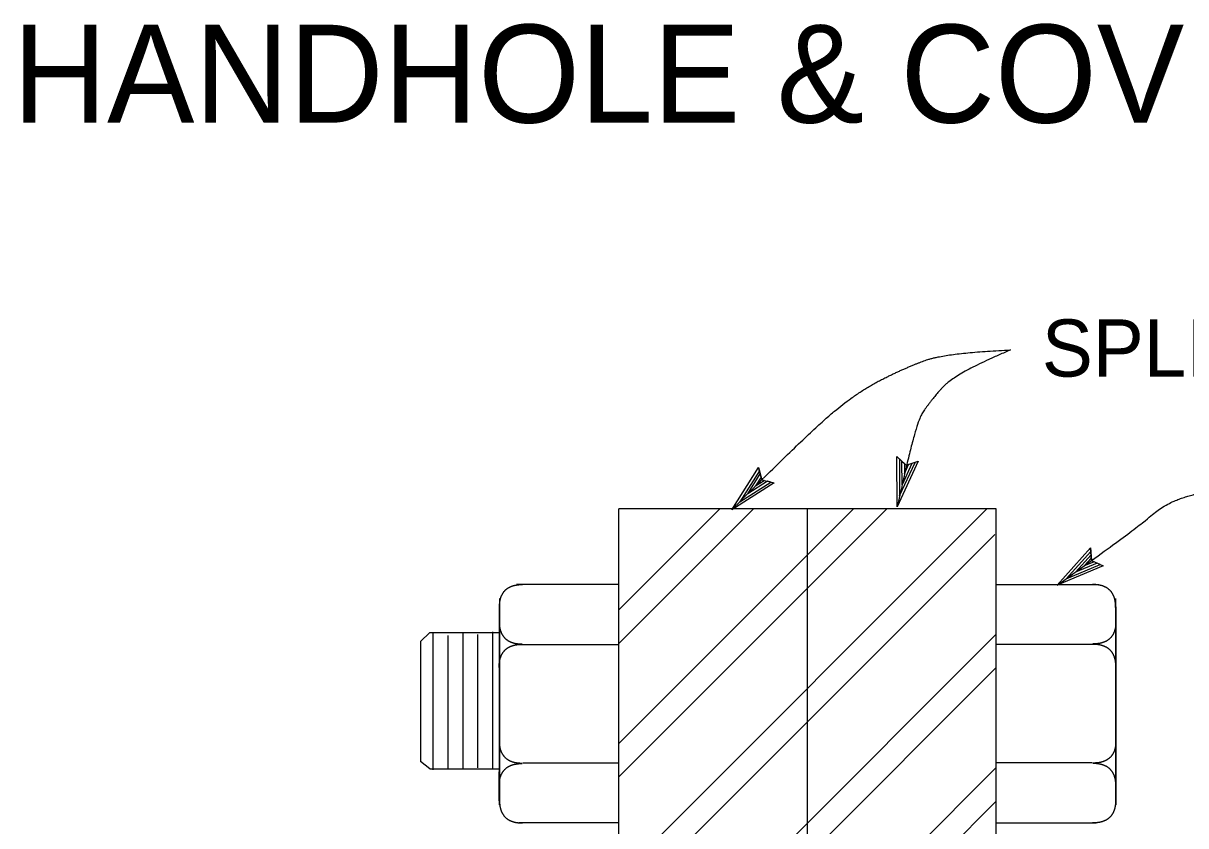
# Model space of a CAD drawing. Extents: x -894 to 866, y -476 to 714.
# Drawn here: x -611.4 to -469, y -224.7 to -126.4 of the extents above; entities that cross this region are included whole.
import ezdxf

# ---------------------------------------------------------------- set-up
doc = ezdxf.new("R2010")
doc.units = 0
for name, color, linetype in [('56 Stage 3 Anno', 7, 'Continuous'), ('57 Undefined', 7, 'Continuous'), ('59 Sndwall Anno', 7, 'Continuous'), ('60 Nongeo Data', 7, 'Continuous')]:
    doc.layers.add(name, color=color, linetype=linetype)

msp = doc.modelspace()

# ---------------------------------------------------------------- linework, layer by layer
at = {"layer": '56 Stage 3 Anno'}
for p, q in [((-521.32, -180.83), (-521.32, -180.83)), ((-504.38, -179.51), (-504.38, -179.51)), ((-501.77, -180.07), (-501.77, -180.07)), ((-519.43, -182.72), (-519.43, -182.72)), ((-524.62, -186.01), (-524.62, -186.01)), ((-504.33, -185.66), (-504.33, -185.66)), ((-480.65, -190.7), (-480.65, -190.7)), ((-479.1, -192.87), (-479.1, -192.87)), ((-484.76, -195.27), (-484.76, -195.27))]:
    msp.add_line(p, q, dxfattribs=at)
for points in [[(-519.43, -182.72), (-524.62, -186.01), (-521.32, -180.83), (-521.22, -181.23), (-523.64, -185.03), (-519.83, -182.62), (-520.23, -182.52), (-522.66, -184.06), (-521.12, -181.63), (-521.02, -182.04), (-521.69, -183.09), (-520.63, -182.42), (-520.94, -182.34), (-521.32, -180.83), (-520.94, -182.34)], [(-501.77, -180.07), (-504.33, -185.66), (-504.38, -179.51), (-504.08, -179.8), (-504.05, -184.3), (-502.16, -180.21), (-502.55, -180.34), (-503.75, -182.96), (-503.77, -180.08), (-503.47, -180.36), (-503.46, -181.61), (-502.94, -180.47), (-503.25, -180.57), (-504.38, -179.51), (-503.25, -180.57)], [(-479.1, -192.87), (-484.76, -195.27), (-480.65, -190.7), (-480.62, -191.11), (-483.63, -194.46), (-479.48, -192.71), (-479.86, -192.54), (-482.51, -193.67), (-480.59, -191.52), (-480.56, -191.94), (-481.39, -192.86), (-480.24, -192.38), (-480.53, -192.25), (-480.65, -190.7), (-480.53, -192.25)]]:
    msp.add_lwpolyline(points, close=True, dxfattribs=at)
for points in [[(-524.62, -186.01), (-515.01, -176.4), (-508.96, -171.42), (-503.27, -168.57), (-498.29, -166.79), (-490.46, -166.44)], [(-490.46, -166.44), (-497.22, -169.28), (-500.42, -172.84), (-502.2, -175.69), (-504.33, -185.66)], [(-484.76, -195.27), (-474.8, -188.15), (-471.6, -185.3), (-467.33, -183.88), (-463.06, -183.17), (-459.14, -184.23)]]:
    msp.add_open_spline(points, degree=2, dxfattribs=at)
at = {"layer": '59 Sndwall Anno'}
for p, q in [((-538.46, -231), (-493.35, -185.89)), ((-538.46, -198.29), (-526.06, -185.89)), ((-538.46, -202.38), (-521.97, -185.89)), ((-538.46, -214.65), (-509.71, -185.89)), ((-538.46, -218.74), (-505.62, -185.89)), ((-538.46, -235.09), (-492.4, -189.03)), ((-538.46, -247.51), (-492.2, -201.26)), ((-538.46, -251.6), (-492.2, -205.34)), ((-538.46, -263.87), (-492.2, -217.61)), ((-538.46, -267.96), (-492.2, -221.7))]:
    msp.add_line(p, q, dxfattribs=at)
at = {"layer": '60 Nongeo Data'}
for p, q in [((-492.2, -185.89), (-538.46, -185.89)), ((-538.46, -311.4), (-538.46, -185.89)), ((-515.33, -311.4), (-515.33, -185.89)), ((-492.2, -311.4), (-492.2, -185.89)), ((-538.46, -195.17), (-550.99, -195.17)), ((-492.2, -195.17), (-479.66, -195.17)), ((-553.12, -197.89), (-553.12, -201.45)), ((-553.08, -196.89), (-553.08, -222.22)), ((-477.58, -196.89), (-477.58, -222.22)), ((-477.54, -197.89), (-477.54, -201.45)), ((-561.6, -201.06), (-562.77, -202.16)), ((-562.77, -202.16), (-562.77, -216.86)), ((-561.6, -201.06), (-553.17, -201.06)), ((-561.25, -201.16), (-561.25, -217.86)), ((-559.42, -201.4), (-559.42, -217.73)), ((-557.58, -201.06), (-557.58, -217.76)), ((-555.75, -201.3), (-555.75, -217.63)), ((-553.91, -200.96), (-553.91, -217.8)), ((-553.12, -201.45), (-553.12, -222.15)), ((-477.54, -201.45), (-477.54, -222.15)), ((-550.37, -202.52), (-538.46, -202.52)), ((-480.29, -202.52), (-492.2, -202.52)), ((-561.6, -217.76), (-562.77, -216.86)), ((-561.6, -217.76), (-553.17, -217.76)), ((-550.2, -217.04), (-538.46, -217.04)), ((-480.45, -217.04), (-492.2, -217.04)), ((-553.12, -221.67), (-553.12, -218.11)), ((-477.54, -221.67), (-477.54, -218.11)), ((-538.46, -224.39), (-550.7, -224.39)), ((-492.2, -224.39), (-479.95, -224.39))]:
    msp.add_line(p, q, dxfattribs=at)
for points in [[(-553.08, -198.01), (-553.08, -197.9), (-553.08, -197.79), (-553.07, -197.69), (-553.06, -197.59), (-553.05, -197.49), (-553.04, -197.39), (-553.03, -197.3), (-553.01, -197.2), (-553, -197.11), (-552.98, -197.02), (-552.95, -196.93), (-552.93, -196.85), (-552.9, -196.77), (-552.88, -196.69), (-552.85, -196.61), (-552.81, -196.53), (-552.78, -196.46), (-552.74, -196.38), (-552.7, -196.32), (-552.66, -196.25), (-552.62, -196.18), (-552.57, -196.12), (-552.53, -196.05), (-552.48, -196), (-552.43, -195.94), (-552.37, -195.88), (-552.32, -195.83), (-552.26, -195.78), (-552.2, -195.73), (-552.14, -195.68), (-552.07, -195.63), (-552.01, -195.59), (-551.94, -195.55), (-551.87, -195.51), (-551.8, -195.48), (-551.72, -195.44), (-551.65, -195.41), (-551.57, -195.38), (-551.49, -195.35), (-551.41, -195.32), (-551.32, -195.3), (-551.23, -195.28), (-551.14, -195.26), (-551.05, -195.24), (-550.96, -195.23), (-550.87, -195.21), (-550.77, -195.2), (-550.67, -195.19), (-550.56, -195.18), (-550.46, -195.18), (-550.36, -195.18), (-550.25, -195.17)], [(-477.58, -198.01), (-477.58, -197.9), (-477.58, -197.79), (-477.59, -197.69), (-477.59, -197.59), (-477.6, -197.49), (-477.61, -197.39), (-477.63, -197.3), (-477.64, -197.2), (-477.66, -197.11), (-477.68, -197.02), (-477.7, -196.93), (-477.73, -196.85), (-477.75, -196.77), (-477.78, -196.69), (-477.81, -196.61), (-477.84, -196.53), (-477.88, -196.46), (-477.92, -196.38), (-477.95, -196.32), (-477.99, -196.25), (-478.04, -196.18), (-478.08, -196.12), (-478.13, -196.05), (-478.18, -196), (-478.23, -195.94), (-478.28, -195.88), (-478.34, -195.83), (-478.4, -195.78), (-478.46, -195.73), (-478.52, -195.68), (-478.58, -195.63), (-478.65, -195.59), (-478.72, -195.55), (-478.79, -195.51), (-478.86, -195.48), (-478.93, -195.44), (-479.01, -195.41), (-479.09, -195.38), (-479.17, -195.35), (-479.25, -195.32), (-479.34, -195.3), (-479.42, -195.28), (-479.51, -195.26), (-479.6, -195.24), (-479.7, -195.23), (-479.79, -195.21), (-479.89, -195.2), (-479.99, -195.19), (-480.09, -195.18), (-480.19, -195.18), (-480.3, -195.18), (-480.41, -195.17)], [(-553.12, -199.62), (-553.11, -199.73), (-553.11, -199.84), (-553.11, -199.94), (-553.1, -200.04), (-553.09, -200.14), (-553.08, -200.24), (-553.06, -200.33), (-553.05, -200.43), (-553.03, -200.52), (-553.01, -200.61), (-552.99, -200.69), (-552.97, -200.78), (-552.94, -200.86), (-552.91, -200.94), (-552.88, -201.02), (-552.85, -201.1), (-552.81, -201.17), (-552.78, -201.25), (-552.74, -201.31), (-552.7, -201.38), (-552.66, -201.45), (-552.61, -201.51), (-552.56, -201.58), (-552.51, -201.63), (-552.46, -201.69), (-552.41, -201.75), (-552.35, -201.8), (-552.29, -201.85), (-552.24, -201.9), (-552.17, -201.95), (-552.11, -201.99), (-552.04, -202.04), (-551.98, -202.08), (-551.91, -202.12), (-551.83, -202.15), (-551.76, -202.19), (-551.68, -202.22), (-551.6, -202.25), (-551.52, -202.28), (-551.44, -202.31), (-551.36, -202.33), (-551.27, -202.35), (-551.18, -202.37), (-551.09, -202.39), (-550.99, -202.4), (-550.9, -202.42), (-550.8, -202.43), (-550.7, -202.44), (-550.6, -202.45), (-550.5, -202.45), (-550.39, -202.45), (-550.28, -202.46)], [(-477.54, -199.62), (-477.54, -199.73), (-477.54, -199.84), (-477.55, -199.94), (-477.56, -200.04), (-477.57, -200.14), (-477.58, -200.24), (-477.59, -200.33), (-477.61, -200.43), (-477.62, -200.52), (-477.64, -200.61), (-477.67, -200.69), (-477.69, -200.78), (-477.72, -200.86), (-477.74, -200.94), (-477.78, -201.02), (-477.81, -201.1), (-477.84, -201.17), (-477.88, -201.25), (-477.92, -201.31), (-477.96, -201.38), (-478, -201.45), (-478.05, -201.51), (-478.09, -201.58), (-478.14, -201.63), (-478.19, -201.69), (-478.25, -201.75), (-478.3, -201.8), (-478.36, -201.85), (-478.42, -201.9), (-478.48, -201.95), (-478.55, -201.99), (-478.61, -202.04), (-478.68, -202.08), (-478.75, -202.12), (-478.82, -202.15), (-478.9, -202.19), (-478.97, -202.22), (-479.05, -202.25), (-479.13, -202.28), (-479.22, -202.31), (-479.3, -202.33), (-479.39, -202.35), (-479.48, -202.37), (-479.57, -202.39), (-479.66, -202.4), (-479.76, -202.42), (-479.85, -202.43), (-479.95, -202.44), (-480.06, -202.45), (-480.16, -202.45), (-480.26, -202.45), (-480.37, -202.46)], [(-553.12, -205.34), (-553.11, -205.23), (-553.11, -205.12), (-553.11, -205.02), (-553.1, -204.92), (-553.09, -204.82), (-553.08, -204.72), (-553.06, -204.63), (-553.05, -204.53), (-553.03, -204.44), (-553.01, -204.36), (-552.99, -204.27), (-552.97, -204.18), (-552.94, -204.1), (-552.91, -204.02), (-552.88, -203.94), (-552.85, -203.86), (-552.81, -203.79), (-552.78, -203.72), (-552.74, -203.65), (-552.7, -203.58), (-552.66, -203.51), (-552.61, -203.45), (-552.56, -203.39), (-552.51, -203.33), (-552.46, -203.27), (-552.41, -203.21), (-552.35, -203.16), (-552.29, -203.11), (-552.24, -203.06), (-552.17, -203.01), (-552.11, -202.97), (-552.04, -202.93), (-551.98, -202.88), (-551.91, -202.85), (-551.83, -202.81), (-551.76, -202.78), (-551.68, -202.74), (-551.6, -202.71), (-551.52, -202.68), (-551.44, -202.66), (-551.36, -202.63), (-551.27, -202.61), (-551.18, -202.59), (-551.09, -202.57), (-550.99, -202.56), (-550.9, -202.54), (-550.8, -202.53), (-550.7, -202.52), (-550.6, -202.52), (-550.5, -202.51), (-550.39, -202.51), (-550.28, -202.51)], [(-477.54, -205.34), (-477.54, -205.23), (-477.54, -205.12), (-477.55, -205.02), (-477.56, -204.92), (-477.57, -204.82), (-477.58, -204.72), (-477.59, -204.63), (-477.61, -204.53), (-477.62, -204.44), (-477.64, -204.36), (-477.67, -204.27), (-477.69, -204.18), (-477.72, -204.1), (-477.74, -204.02), (-477.78, -203.94), (-477.81, -203.86), (-477.84, -203.79), (-477.88, -203.72), (-477.92, -203.65), (-477.96, -203.58), (-478, -203.51), (-478.05, -203.45), (-478.09, -203.39), (-478.14, -203.33), (-478.19, -203.27), (-478.25, -203.21), (-478.3, -203.16), (-478.36, -203.11), (-478.42, -203.06), (-478.48, -203.01), (-478.55, -202.97), (-478.61, -202.93), (-478.68, -202.88), (-478.75, -202.85), (-478.82, -202.81), (-478.9, -202.78), (-478.97, -202.74), (-479.05, -202.71), (-479.13, -202.68), (-479.22, -202.66), (-479.3, -202.63), (-479.39, -202.61), (-479.48, -202.59), (-479.57, -202.57), (-479.66, -202.56), (-479.76, -202.54), (-479.85, -202.53), (-479.95, -202.52), (-480.06, -202.52), (-480.16, -202.51), (-480.26, -202.51), (-480.37, -202.51)], [(-553.12, -214.22), (-553.11, -214.33), (-553.11, -214.44), (-553.11, -214.54), (-553.1, -214.64), (-553.09, -214.74), (-553.08, -214.84), (-553.06, -214.93), (-553.05, -215.03), (-553.03, -215.12), (-553.01, -215.21), (-552.99, -215.29), (-552.97, -215.38), (-552.94, -215.46), (-552.91, -215.54), (-552.88, -215.62), (-552.85, -215.7), (-552.81, -215.77), (-552.78, -215.84), (-552.74, -215.91), (-552.7, -215.98), (-552.66, -216.05), (-552.61, -216.11), (-552.56, -216.17), (-552.51, -216.23), (-552.46, -216.29), (-552.41, -216.35), (-552.35, -216.4), (-552.29, -216.45), (-552.24, -216.5), (-552.17, -216.55), (-552.11, -216.59), (-552.04, -216.63), (-551.98, -216.68), (-551.91, -216.71), (-551.83, -216.75), (-551.76, -216.78), (-551.68, -216.82), (-551.6, -216.85), (-551.52, -216.88), (-551.44, -216.9), (-551.36, -216.93), (-551.27, -216.95), (-551.18, -216.97), (-551.09, -216.99), (-550.99, -217), (-550.9, -217.02), (-550.8, -217.03), (-550.7, -217.04), (-550.6, -217.04), (-550.5, -217.05), (-550.39, -217.05), (-550.28, -217.05)], [(-477.54, -214.22), (-477.54, -214.33), (-477.54, -214.44), (-477.55, -214.54), (-477.56, -214.64), (-477.57, -214.74), (-477.58, -214.84), (-477.59, -214.93), (-477.61, -215.03), (-477.62, -215.12), (-477.64, -215.21), (-477.67, -215.29), (-477.69, -215.38), (-477.72, -215.46), (-477.74, -215.54), (-477.78, -215.62), (-477.81, -215.7), (-477.84, -215.77), (-477.88, -215.84), (-477.92, -215.91), (-477.96, -215.98), (-478, -216.05), (-478.05, -216.11), (-478.09, -216.17), (-478.14, -216.23), (-478.19, -216.29), (-478.25, -216.35), (-478.3, -216.4), (-478.36, -216.45), (-478.42, -216.5), (-478.48, -216.55), (-478.55, -216.59), (-478.61, -216.63), (-478.68, -216.68), (-478.75, -216.71), (-478.82, -216.75), (-478.9, -216.78), (-478.97, -216.82), (-479.05, -216.85), (-479.13, -216.88), (-479.22, -216.9), (-479.3, -216.93), (-479.39, -216.95), (-479.48, -216.97), (-479.57, -216.99), (-479.66, -217), (-479.76, -217.02), (-479.85, -217.03), (-479.95, -217.04), (-480.06, -217.04), (-480.16, -217.05), (-480.26, -217.05), (-480.37, -217.05)], [(-553.12, -219.94), (-553.11, -219.83), (-553.11, -219.72), (-553.11, -219.62), (-553.1, -219.52), (-553.09, -219.42), (-553.08, -219.32), (-553.06, -219.23), (-553.05, -219.13), (-553.03, -219.04), (-553.01, -218.95), (-552.99, -218.87), (-552.97, -218.78), (-552.94, -218.7), (-552.91, -218.62), (-552.88, -218.54), (-552.85, -218.46), (-552.81, -218.39), (-552.78, -218.31), (-552.74, -218.25), (-552.7, -218.18), (-552.66, -218.11), (-552.61, -218.05), (-552.56, -217.98), (-552.51, -217.93), (-552.46, -217.87), (-552.41, -217.81), (-552.35, -217.76), (-552.29, -217.71), (-552.24, -217.66), (-552.17, -217.61), (-552.11, -217.57), (-552.04, -217.52), (-551.98, -217.48), (-551.91, -217.44), (-551.83, -217.41), (-551.76, -217.37), (-551.68, -217.34), (-551.6, -217.31), (-551.52, -217.28), (-551.44, -217.25), (-551.36, -217.23), (-551.27, -217.21), (-551.18, -217.19), (-551.09, -217.17), (-550.99, -217.16), (-550.9, -217.14), (-550.8, -217.13), (-550.7, -217.12), (-550.6, -217.11), (-550.5, -217.11), (-550.39, -217.11), (-550.28, -217.1)], [(-477.54, -219.94), (-477.54, -219.83), (-477.54, -219.72), (-477.55, -219.62), (-477.56, -219.52), (-477.57, -219.42), (-477.58, -219.32), (-477.59, -219.23), (-477.61, -219.13), (-477.62, -219.04), (-477.64, -218.95), (-477.67, -218.87), (-477.69, -218.78), (-477.72, -218.7), (-477.74, -218.62), (-477.78, -218.54), (-477.81, -218.46), (-477.84, -218.39), (-477.88, -218.31), (-477.92, -218.25), (-477.96, -218.18), (-478, -218.11), (-478.05, -218.05), (-478.09, -217.98), (-478.14, -217.93), (-478.19, -217.87), (-478.25, -217.81), (-478.3, -217.76), (-478.36, -217.71), (-478.42, -217.66), (-478.48, -217.61), (-478.55, -217.57), (-478.61, -217.52), (-478.68, -217.48), (-478.75, -217.44), (-478.82, -217.41), (-478.9, -217.37), (-478.97, -217.34), (-479.05, -217.31), (-479.13, -217.28), (-479.22, -217.25), (-479.3, -217.23), (-479.39, -217.21), (-479.48, -217.19), (-479.57, -217.17), (-479.66, -217.16), (-479.76, -217.14), (-479.85, -217.13), (-479.95, -217.12), (-480.06, -217.11), (-480.16, -217.11), (-480.26, -217.11), (-480.37, -217.1)], [(-553.08, -221.55), (-553.08, -221.66), (-553.08, -221.77), (-553.07, -221.87), (-553.06, -221.97), (-553.05, -222.07), (-553.04, -222.17), (-553.03, -222.26), (-553.01, -222.36), (-553, -222.45), (-552.98, -222.54), (-552.95, -222.62), (-552.93, -222.71), (-552.9, -222.79), (-552.88, -222.87), (-552.85, -222.95), (-552.81, -223.03), (-552.78, -223.1), (-552.74, -223.18), (-552.7, -223.24), (-552.66, -223.31), (-552.62, -223.38), (-552.57, -223.44), (-552.53, -223.51), (-552.48, -223.56), (-552.43, -223.62), (-552.37, -223.68), (-552.32, -223.73), (-552.26, -223.78), (-552.2, -223.83), (-552.14, -223.88), (-552.07, -223.93), (-552.01, -223.97), (-551.94, -224.01), (-551.87, -224.05), (-551.8, -224.08), (-551.72, -224.12), (-551.65, -224.15), (-551.57, -224.18), (-551.49, -224.21), (-551.41, -224.24), (-551.32, -224.26), (-551.23, -224.28), (-551.14, -224.3), (-551.05, -224.32), (-550.96, -224.33), (-550.87, -224.35), (-550.77, -224.36), (-550.67, -224.37), (-550.56, -224.38), (-550.46, -224.38), (-550.36, -224.38), (-550.25, -224.39)], [(-477.58, -221.55), (-477.58, -221.66), (-477.58, -221.77), (-477.59, -221.87), (-477.59, -221.97), (-477.6, -222.07), (-477.61, -222.17), (-477.63, -222.26), (-477.64, -222.36), (-477.66, -222.45), (-477.68, -222.54), (-477.7, -222.62), (-477.73, -222.71), (-477.75, -222.79), (-477.78, -222.87), (-477.81, -222.95), (-477.84, -223.03), (-477.88, -223.1), (-477.92, -223.18), (-477.95, -223.24), (-477.99, -223.31), (-478.04, -223.38), (-478.08, -223.44), (-478.13, -223.51), (-478.18, -223.56), (-478.23, -223.62), (-478.28, -223.68), (-478.34, -223.73), (-478.4, -223.78), (-478.46, -223.83), (-478.52, -223.88), (-478.58, -223.93), (-478.65, -223.97), (-478.72, -224.01), (-478.79, -224.05), (-478.86, -224.08), (-478.93, -224.12), (-479.01, -224.15), (-479.09, -224.18), (-479.17, -224.21), (-479.25, -224.24), (-479.34, -224.26), (-479.42, -224.28), (-479.51, -224.3), (-479.6, -224.32), (-479.7, -224.33), (-479.79, -224.35), (-479.89, -224.36), (-479.99, -224.37), (-480.09, -224.38), (-480.19, -224.38), (-480.3, -224.38), (-480.41, -224.39)]]:
    msp.add_spline(points, degree=3, dxfattribs=at)

# ---------------------------------------------------------------- texts
at = {"layer": '57 Undefined'}
for s, height, p in [('HANDHOLE & COVER', 12, (-612.74, -138.59)), ('SPLICE PLATE', 7, (-486.62, -169.7))]:
    msp.add_text(s, height=height, dxfattribs=at).set_placement(p)

doc.saveas('drawing.dxf')
